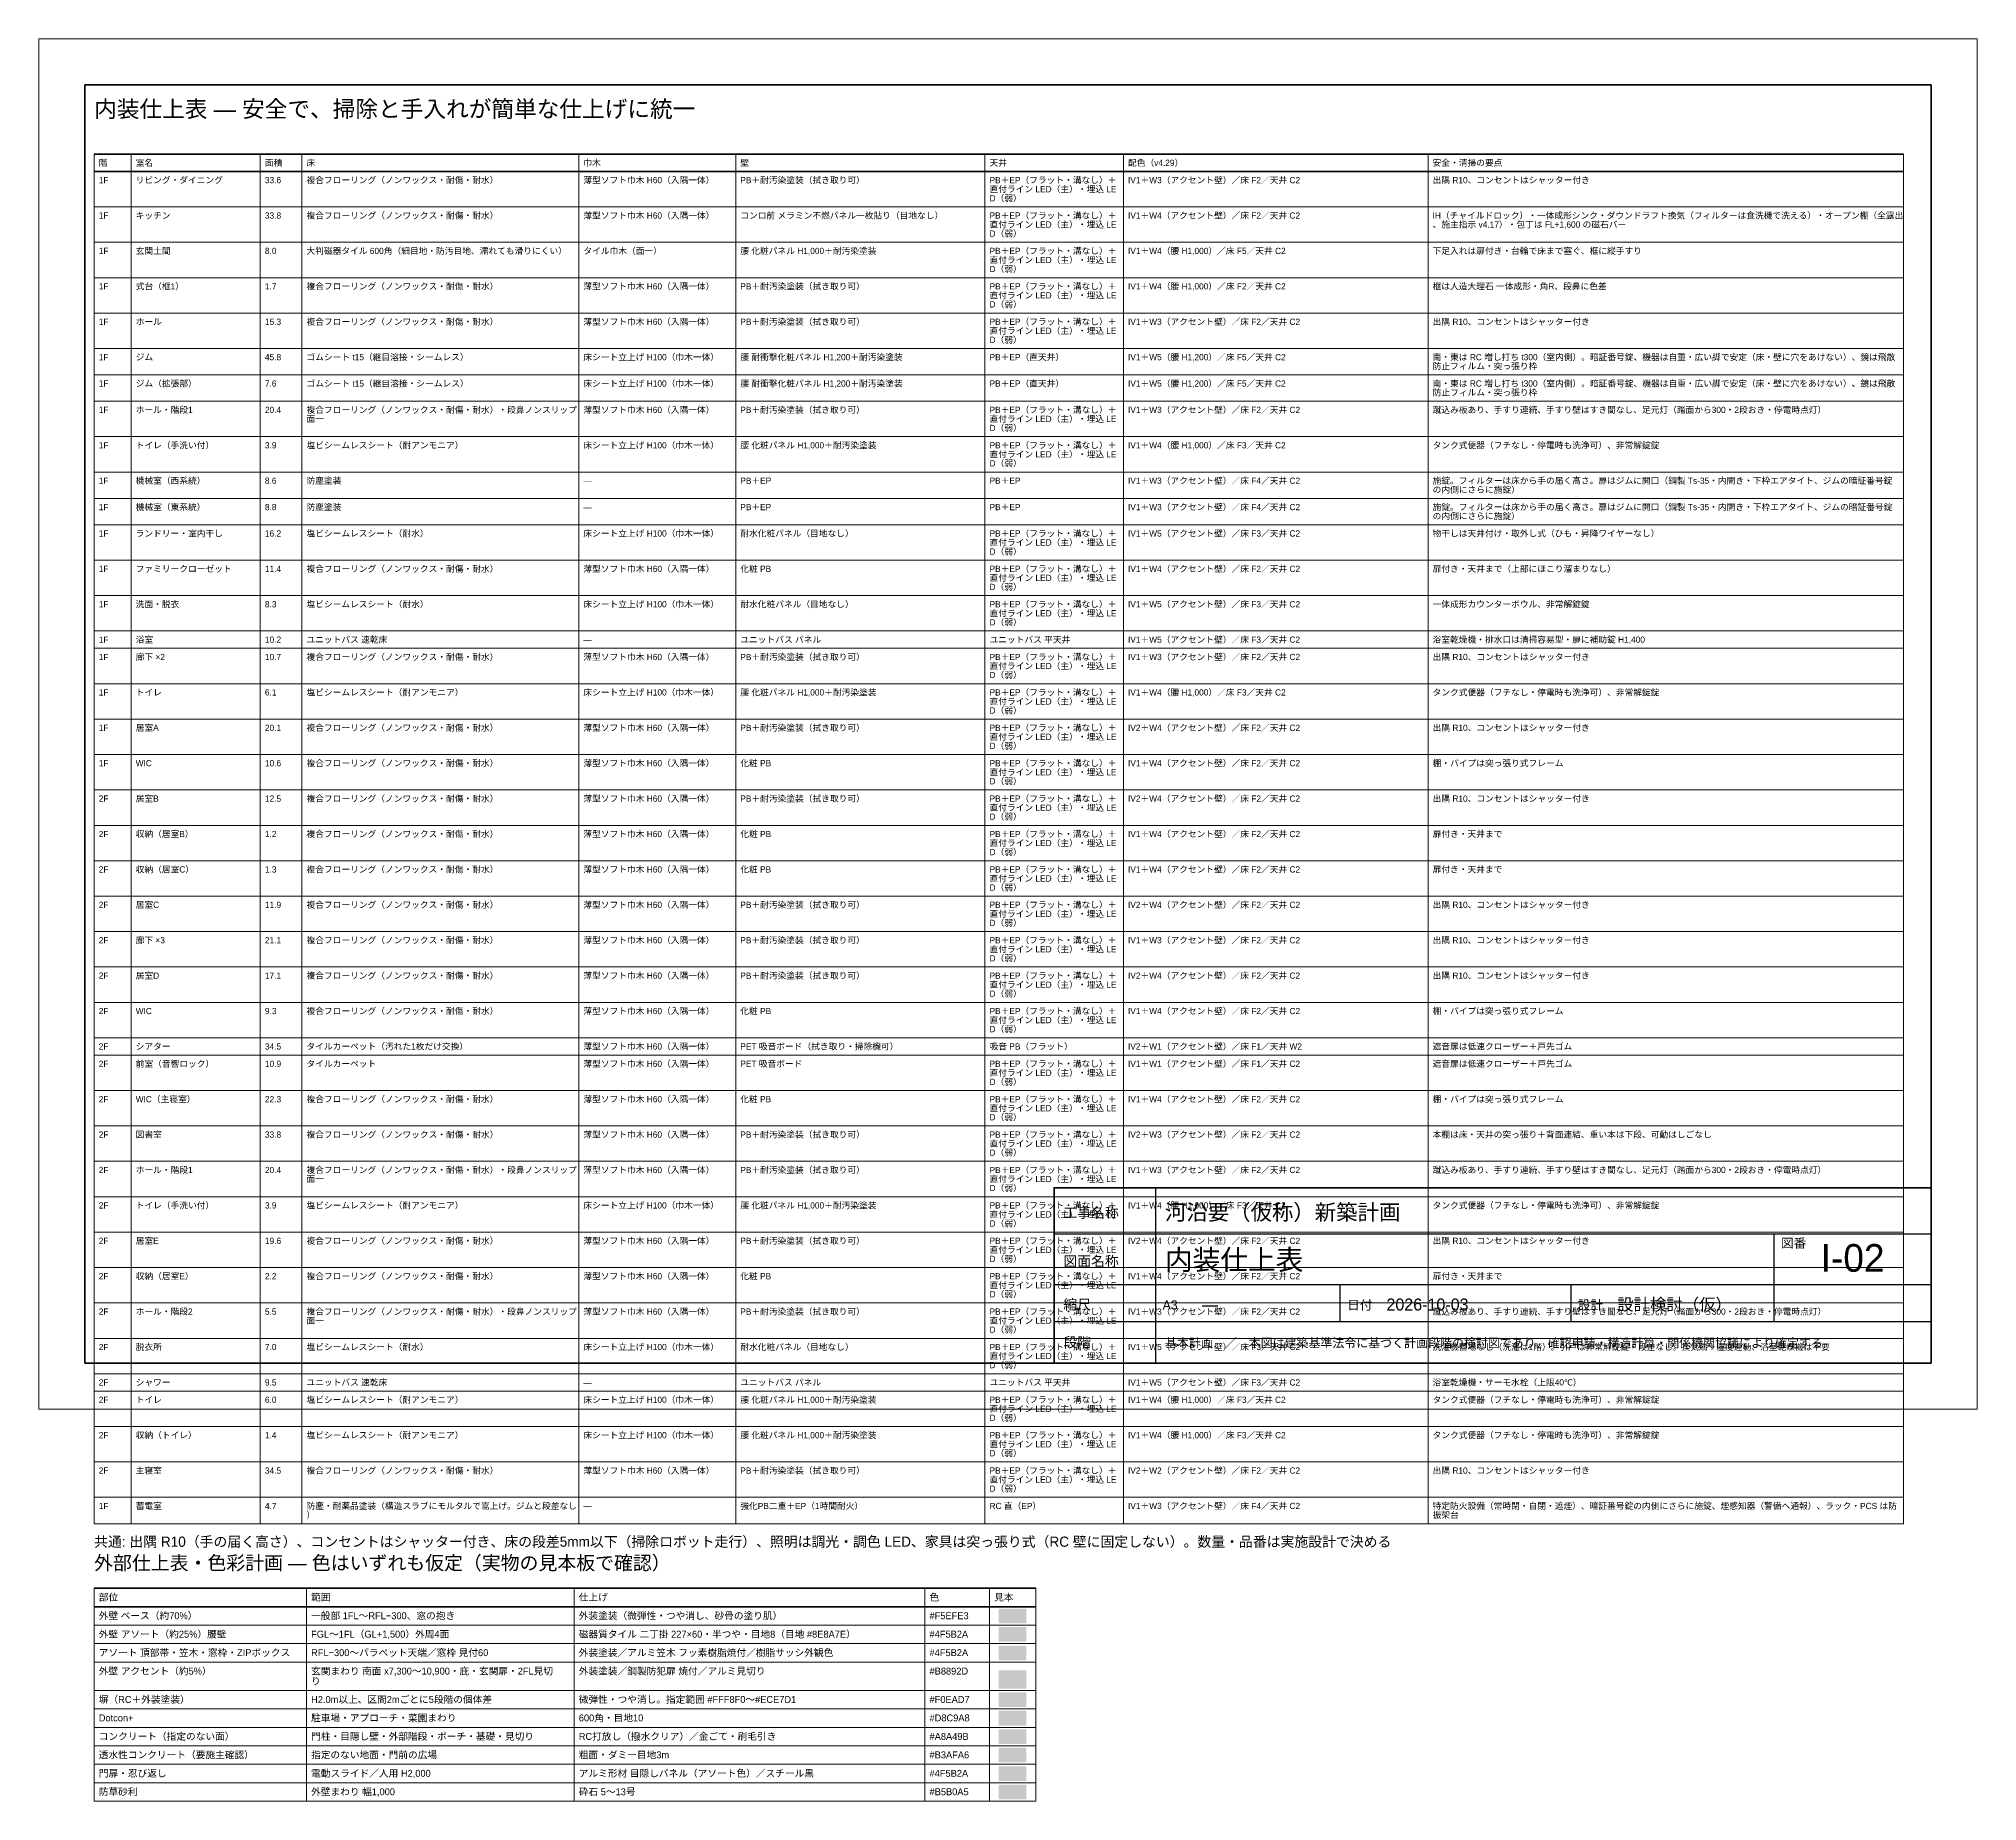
# Model space of a CAD drawing. Header units: millimetres. Extents: x 0 to 420, y -85 to 297.
import ezdxf
from ezdxf.enums import TextEntityAlignment as Align

# ---------------------------------------------------------------- set-up
doc = ezdxf.new("R2010")
doc.units = ezdxf.units.MM
doc.header["$LTSCALE"] = 0.5
for name, color, linetype, lineweight in [('A-COLOR', 8, 'Continuous', 9), ('A-TEXT', 7, 'Continuous', 18), ('G-FRAME', 7, 'Continuous', 70), ('G-TABLE', 7, 'Continuous', 18), ('G-TITLE', 7, 'Continuous', 25)]:
    doc.layers.add(name, color=color, linetype=linetype, lineweight=lineweight)
doc.styles.add('JP', font='ipag.ttf')

msp = doc.modelspace()

# ---------------------------------------------------------------- hatches: boundary and pattern name
at = {"layer": 'A-COLOR', "true_color": 0xf5efe3}
h = msp.add_hatch(color=8, dxfattribs=at)
h.dxf.hatch_style = 1
h.paths.add_polyline_path([(214, -46.3975), (214, -43.1975), (208, -43.1975), (208, -46.3975)])
at = {"layer": 'A-COLOR', "true_color": 0x4f5b2a}
h = msp.add_hatch(color=8, dxfattribs=at)
h.dxf.hatch_style = 1
h.paths.add_polyline_path([(214, -50.3975), (214, -47.1975), (208, -47.1975), (208, -50.3975)])
h = msp.add_hatch(color=8, dxfattribs=at)
h.dxf.hatch_style = 1
h.paths.add_polyline_path([(214, -54.3975), (214, -51.1975), (208, -51.1975), (208, -54.3975)])
at = {"layer": 'A-COLOR', "true_color": 0xb8892d}
h = msp.add_hatch(color=8, dxfattribs=at)
h.dxf.hatch_style = 1
h.paths.add_polyline_path([(214, -60.5475), (214, -56.5475), (208, -56.5475), (208, -60.5475)])
at = {"layer": 'A-COLOR', "true_color": 0xf0ead7}
h = msp.add_hatch(color=8, dxfattribs=at)
h.dxf.hatch_style = 1
h.paths.add_polyline_path([(214, -64.5475), (214, -61.3475), (208, -61.3475), (208, -64.5475)])
at = {"layer": 'A-COLOR', "true_color": 0xd8c9a8}
h = msp.add_hatch(color=8, dxfattribs=at)
h.dxf.hatch_style = 1
h.paths.add_polyline_path([(214, -68.5475), (214, -65.3475), (208, -65.3475), (208, -68.5475)])
at = {"layer": 'A-COLOR', "true_color": 0xa8a49b}
h = msp.add_hatch(color=8, dxfattribs=at)
h.dxf.hatch_style = 1
h.paths.add_polyline_path([(214, -72.5475), (214, -69.3475), (208, -69.3475), (208, -72.5475)])
at = {"layer": 'A-COLOR', "true_color": 0xb3afa6}
h = msp.add_hatch(color=8, dxfattribs=at)
h.dxf.hatch_style = 1
h.paths.add_polyline_path([(214, -76.5475), (214, -73.3475), (208, -73.3475), (208, -76.5475)])
at = {"layer": 'A-COLOR', "true_color": 0x4f5b2a}
h = msp.add_hatch(color=8, dxfattribs=at)
h.dxf.hatch_style = 1
h.paths.add_polyline_path([(214, -80.5475), (214, -77.3475), (208, -77.3475), (208, -80.5475)])
at = {"layer": 'A-COLOR', "true_color": 0xb5b0a5}
h = msp.add_hatch(color=8, dxfattribs=at)
h.dxf.hatch_style = 1
h.paths.add_polyline_path([(214, -84.5475), (214, -81.3475), (208, -81.3475), (208, -84.5475)])

# ---------------------------------------------------------------- linework, layer by layer
at = {"layer": 'G-FRAME', "lineweight": 0}
msp.add_lwpolyline([(0, 0), (420, 0), (420, 297), (0, 297)], close=True, dxfattribs=at)
at = {"layer": 'G-FRAME'}
msp.add_lwpolyline([(10, 10), (410, 10), (410, 287), (10, 287)], close=True, dxfattribs=at)
at = {"layer": 'G-TABLE', "lineweight": 35}
for points in [[(12, 272), (404, 272)], [(12, 268.2425), (404, 268.2425)], [(12, -38.7975), (216, -38.7975)], [(12, -42.7975), (216, -42.7975)]]:
    msp.add_lwpolyline(points, dxfattribs=at)
at = {"layer": 'G-TABLE'}
for points in [[(12, 272), (12, -24.7975)], [(20, 272), (20, -24.7975)], [(48, 272), (48, -24.7975)], [(57, 272), (57, -24.7975)], [(117, 272), (117, -24.7975)], [(151, 272), (151, -24.7975)], [(205, 272), (205, -24.7975)], [(235, 272), (235, -24.7975)], [(301, 272), (301, -24.7975)], [(404, 272), (404, -24.7975)], [(12, -38.7975), (12, -84.9475)], [(58, -38.7975), (58, -84.9475)], [(116, -38.7975), (116, -84.9475)], [(192, -38.7975), (192, -84.9475)], [(206, -38.7975), (206, -84.9475)], [(216, -38.7975), (216, -84.9475)]]:
    msp.add_lwpolyline(points, dxfattribs=at)
at = {"layer": 'G-TABLE', "lineweight": 18}
for points in [[(12, 260.57), (404, 260.57)], [(12, 252.8975), (404, 252.8975)], [(12, 245.225), (404, 245.225)], [(12, 237.5525), (404, 237.5525)], [(12, 229.88), (404, 229.88)], [(12, 224.165), (404, 224.165)], [(12, 218.45), (404, 218.45)], [(12, 210.7775), (404, 210.7775)], [(12, 203.105), (404, 203.105)], [(12, 197.39), (404, 197.39)], [(12, 191.675), (404, 191.675)], [(12, 184.0025), (404, 184.0025)], [(12, 176.33), (404, 176.33)], [(12, 168.6575), (404, 168.6575)], [(12, 164.9), (404, 164.9)], [(12, 157.2275), (404, 157.2275)], [(12, 149.555), (404, 149.555)], [(12, 141.8825), (404, 141.8825)], [(12, 134.21), (404, 134.21)], [(12, 126.5375), (404, 126.5375)], [(12, 118.865), (404, 118.865)], [(12, 111.1925), (404, 111.1925)], [(12, 103.52), (404, 103.52)], [(12, 95.8475), (404, 95.8475)], [(12, 88.175), (404, 88.175)], [(12, 80.5025), (404, 80.5025)], [(12, 76.745), (404, 76.745)], [(12, 69.0725), (404, 69.0725)], [(12, 61.4), (404, 61.4)], [(12, 53.7275), (404, 53.7275)], [(12, 46.055), (404, 46.055)], [(12, 38.3825), (404, 38.3825)], [(12, 30.71), (404, 30.71)], [(12, 23.0375), (404, 23.0375)], [(12, 15.365), (404, 15.365)], [(12, 7.6925), (404, 7.6925)], [(12, 3.935), (404, 3.935)], [(12, -3.7375), (404, -3.7375)], [(12, -11.41), (404, -11.41)], [(12, -19.0825), (404, -19.0825)], [(12, -24.7975), (404, -24.7975)], [(12, -46.7975), (216, -46.7975)], [(12, -50.7975), (216, -50.7975)], [(12, -54.7975), (216, -54.7975)], [(12, -60.9475), (216, -60.9475)], [(12, -64.9475), (216, -64.9475)], [(12, -68.9475), (216, -68.9475)], [(12, -72.9475), (216, -72.9475)], [(12, -76.9475), (216, -76.9475)], [(12, -80.9475), (216, -80.9475)], [(12, -84.9475), (216, -84.9475)]]:
    msp.add_lwpolyline(points, dxfattribs=at)
at = {"layer": 'G-TITLE'}
for p, q in [((242, 10), (242, 48)), ((220, 38), (410, 38)), ((376, 19), (376, 38)), ((220, 27), (410, 27)), ((242, 19), (242, 27)), ((282, 19), (282, 27)), ((332, 19), (332, 27)), ((220, 19), (410, 19))]:
    msp.add_line(p, q, dxfattribs=at)
at = {"layer": 'G-TITLE', "lineweight": 50}
msp.add_lwpolyline([(220, 10), (410, 10), (410, 48), (220, 48)], close=True, dxfattribs=at)

# ---------------------------------------------------------------- texts
at = {"layer": 'A-TEXT', "style": 'JP'}
for s, height, p in [('内装仕上表 — 安全で、掃除と手入れが簡単な仕上げに統一', 3.6, (12, 280)), ('階', 1.35, (13, 269.45)), ('室名', 1.35, (21, 269.45)), ('面積', 1.35, (49, 269.45)), ('床', 1.35, (58, 269.45)), ('巾木', 1.35, (118, 269.45)), ('壁', 1.35, (152, 269.45)), ('天井', 1.35, (206, 269.45)), ('配色（v4.29）', 1.35, (236, 269.45)), ('安全・清掃の要点', 1.35, (302, 269.45)), ('1F', 1.35, (13, 265.6925)), ('リビング・ダイニング', 1.35, (21, 265.6925)), ('33.6', 1.35, (49, 265.6925)), ('複合フローリング（ノンワックス・耐傷・耐水）', 1.35, (58, 265.6925)), ('薄型ソフト巾木 H60（入隅一体）', 1.35, (118, 265.6925)), ('PB＋耐汚染塗装（拭き取り可）', 1.35, (152, 265.6925)), ('直付ライン LED（主）・埋込 LE', 1.35, (206, 263.735)), ('PB＋EP（フラット・溝なし）＋', 1.35, (206, 265.6925)), ('IV1＋W3（アクセント壁）／床 F2／天井 C2', 1.35, (236, 265.6925)), ('出隅 R10、コンセントはシャッター付き', 1.35, (302, 265.6925)), ('D（弱）', 1.35, (206, 261.7775)), ('1F', 1.35, (13, 258.02)), ('キッチン', 1.35, (21, 258.02)), ('33.8', 1.35, (49, 258.02)), ('複合フローリング（ノンワックス・耐傷・耐水）', 1.35, (58, 258.02)), ('薄型ソフト巾木 H60（入隅一体）', 1.35, (118, 258.02)), ('コンロ前 メラミン不燃パネル一枚貼り（目地なし）', 1.35, (152, 258.02)), ('直付ライン LED（主）・埋込 LE', 1.35, (206, 256.0625)), ('PB＋EP（フラット・溝なし）＋', 1.35, (206, 258.02)), ('IV1＋W4（アクセント壁）／床 F2／天井 C2', 1.35, (236, 258.02)), ('、施主指示 v4.17）・包丁は FL+1,600 の磁石バー', 1.35, (302, 256.0625)), ('IH（チャイルドロック）・一体成形シンク・ダウンドラフト換気（フィルターは食洗機で洗える）・オープン棚（全露出', 1.35, (302, 258.02)), ('D（弱）', 1.35, (206, 254.105)), ('1F', 1.35, (13, 250.3475)), ('玄関土間', 1.35, (21, 250.3475)), ('8.0', 1.35, (49, 250.3475)), ('大判磁器タイル 600角（細目地・防汚目地、濡れても滑りにくい）', 1.35, (58, 250.3475)), ('タイル巾木（面一）', 1.35, (118, 250.3475)), ('腰 化粧パネル H1,000＋耐汚染塗装', 1.35, (152, 250.3475)), ('直付ライン LED（主）・埋込 LE', 1.35, (206, 248.39)), ('PB＋EP（フラット・溝なし）＋', 1.35, (206, 250.3475)), ('D（弱）', 1.35, (206, 246.4325)), ('IV1＋W4（腰 H1,000）／床 F5／天井 C2', 1.35, (236, 250.3475)), ('下足入れは扉付き・台輪で床まで塞ぐ、框に縦手すり', 1.35, (302, 250.3475)), ('1F', 1.35, (13, 242.675)), ('式台（框1）', 1.35, (21, 242.675)), ('1.7', 1.35, (49, 242.675)), ('複合フローリング（ノンワックス・耐傷・耐水）', 1.35, (58, 242.675)), ('薄型ソフト巾木 H60（入隅一体）', 1.35, (118, 242.675)), ('PB＋耐汚染塗装（拭き取り可）', 1.35, (152, 242.675)), ('PB＋EP（フラット・溝なし）＋', 1.35, (206, 242.675)), ('IV1＋W4（腰 H1,000）／床 F2／天井 C2', 1.35, (236, 242.675)), ('框は人造大理石 一体成形・角R、段鼻に色差', 1.35, (302, 242.675)), ('直付ライン LED（主）・埋込 LE', 1.35, (206, 240.7175)), ('D（弱）', 1.35, (206, 238.76)), ('1F', 1.35, (13, 235.0025)), ('ホール', 1.35, (21, 235.0025)), ('15.3', 1.35, (49, 235.0025)), ('複合フローリング（ノンワックス・耐傷・耐水）', 1.35, (58, 235.0025)), ('薄型ソフト巾木 H60（入隅一体）', 1.35, (118, 235.0025)), ('PB＋耐汚染塗装（拭き取り可）', 1.35, (152, 235.0025)), ('PB＋EP（フラット・溝なし）＋', 1.35, (206, 235.0025)), ('IV1＋W3（アクセント壁）／床 F2／天井 C2', 1.35, (236, 235.0025)), ('出隅 R10、コンセントはシャッター付き', 1.35, (302, 235.0025)), ('直付ライン LED（主）・埋込 LE', 1.35, (206, 233.045)), ('D（弱）', 1.35, (206, 231.0875)), ('1F', 1.35, (13, 227.33)), ('ジム', 1.35, (21, 227.33)), ('45.8', 1.35, (49, 227.33)), ('ゴムシート t15（継目溶接・シームレス）', 1.35, (58, 227.33)), ('床シート立上げ H100（巾木一体）', 1.35, (118, 227.33)), ('腰 耐衝撃化粧パネル H1,200＋耐汚染塗装', 1.35, (152, 227.33)), ('PB＋EP（直天井）', 1.35, (206, 227.33)), ('IV1＋W5（腰 H1,200）／床 F5／天井 C2', 1.35, (236, 227.33)), ('南・東は RC 増し打ち t300（室内側）。暗証番号錠、機器は自重・広い脚で安定（床・壁に穴をあけない）、鏡は飛散', 1.35, (302, 227.33)), ('防止フィルム・突っ張り枠', 1.35, (302, 225.3725)), ('1F', 1.35, (13, 221.615)), ('ジム（拡張部）', 1.35, (21, 221.615)), ('7.6', 1.35, (49, 221.615)), ('ゴムシート t15（継目溶接・シームレス）', 1.35, (58, 221.615)), ('床シート立上げ H100（巾木一体）', 1.35, (118, 221.615)), ('腰 耐衝撃化粧パネル H1,200＋耐汚染塗装', 1.35, (152, 221.615)), ('PB＋EP（直天井）', 1.35, (206, 221.615)), ('IV1＋W5（腰 H1,200）／床 F5／天井 C2', 1.35, (236, 221.615)), ('南・東は RC 増し打ち t300（室内側）。暗証番号錠、機器は自重・広い脚で安定（床・壁に穴をあけない）、鏡は飛散', 1.35, (302, 221.615)), ('防止フィルム・突っ張り枠', 1.35, (302, 219.6575)), ('1F', 1.35, (13, 215.9)), ('ホール・階段1', 1.35, (21, 215.9)), ('20.4', 1.35, (49, 215.9)), ('複合フローリング（ノンワックス・耐傷・耐水）・段鼻ノンスリップ', 1.35, (58, 215.9)), ('面一', 1.35, (58, 213.9425)), ('薄型ソフト巾木 H60（入隅一体）', 1.35, (118, 215.9)), ('PB＋耐汚染塗装（拭き取り可）', 1.35, (152, 215.9)), ('直付ライン LED（主）・埋込 LE', 1.35, (206, 213.9425)), ('PB＋EP（フラット・溝なし）＋', 1.35, (206, 215.9)), ('IV1＋W3（アクセント壁）／床 F2／天井 C2', 1.35, (236, 215.9)), ('蹴込み板あり、手すり連続、手すり壁はすき間なし、足元灯（踏面から300・2段おき・停電時点灯）', 1.35, (302, 215.9)), ('D（弱）', 1.35, (206, 211.985)), ('1F', 1.35, (13, 208.2275)), ('トイレ（手洗い付）', 1.35, (21, 208.2275)), ('3.9', 1.35, (49, 208.2275)), ('塩ビシームレスシート（耐アンモニア）', 1.35, (58, 208.2275)), ('床シート立上げ H100（巾木一体）', 1.35, (118, 208.2275)), ('腰 化粧パネル H1,000＋耐汚染塗装', 1.35, (152, 208.2275)), ('直付ライン LED（主）・埋込 LE', 1.35, (206, 206.27)), ('PB＋EP（フラット・溝なし）＋', 1.35, (206, 208.2275)), ('D（弱）', 1.35, (206, 204.3125)), ('IV1＋W4（腰 H1,000）／床 F3／天井 C2', 1.35, (236, 208.2275)), ('タンク式便器（フチなし・停電時も洗浄可）、非常解錠錠', 1.35, (302, 208.2275)), ('1F', 1.35, (13, 200.555)), ('機械室（西系統）', 1.35, (21, 200.555)), ('8.6', 1.35, (49, 200.555)), ('防塵塗装', 1.35, (58, 200.555)), ('PB＋EP', 1.35, (152, 200.555)), ('PB＋EP', 1.35, (206, 200.555)), ('IV1＋W3（アクセント壁）／床 F4／天井 C2', 1.35, (236, 200.555)), ('施錠。フィルターは床から手の届く高さ。扉はジムに開口（鋼製 Ts-35・内開き・下枠エアタイト、ジムの暗証番号錠', 1.35, (302, 200.555)), ('—', 1.35, (118, 200.555)), ('の内側にさらに施錠）', 1.35, (302, 198.5975)), ('1F', 1.35, (13, 194.84)), ('機械室（東系統）', 1.35, (21, 194.84)), ('8.8', 1.35, (49, 194.84)), ('防塵塗装', 1.35, (58, 194.84)), ('—', 1.35, (118, 194.84)), ('PB＋EP', 1.35, (152, 194.84)), ('PB＋EP', 1.35, (206, 194.84)), ('IV1＋W3（アクセント壁）／床 F4／天井 C2', 1.35, (236, 194.84)), ('施錠。フィルターは床から手の届く高さ。扉はジムに開口（鋼製 Ts-35・内開き・下枠エアタイト、ジムの暗証番号錠', 1.35, (302, 194.84)), ('の内側にさらに施錠）', 1.35, (302, 192.8825)), ('1F', 1.35, (13, 189.125)), ('ランドリー・室内干し', 1.35, (21, 189.125)), ('16.2', 1.35, (49, 189.125)), ('塩ビシームレスシート（耐水）', 1.35, (58, 189.125)), ('床シート立上げ H100（巾木一体）', 1.35, (118, 189.125)), ('耐水化粧パネル（目地なし）', 1.35, (152, 189.125)), ('PB＋EP（フラット・溝なし）＋', 1.35, (206, 189.125)), ('IV1＋W5（アクセント壁）／床 F3／天井 C2', 1.35, (236, 189.125)), ('物干しは天井付け・取外し式（ひも・昇降ワイヤーなし）', 1.35, (302, 189.125)), ('直付ライン LED（主）・埋込 LE', 1.35, (206, 187.1675)), ('D（弱）', 1.35, (206, 185.21)), ('1F', 1.35, (13, 181.4525)), ('ファミリークローゼット', 1.35, (21, 181.4525)), ('11.4', 1.35, (49, 181.4525)), ('複合フローリング（ノンワックス・耐傷・耐水）', 1.35, (58, 181.4525)), ('薄型ソフト巾木 H60（入隅一体）', 1.35, (118, 181.4525)), ('化粧 PB', 1.35, (152, 181.4525)), ('直付ライン LED（主）・埋込 LE', 1.35, (206, 179.495)), ('PB＋EP（フラット・溝なし）＋', 1.35, (206, 181.4525)), ('IV1＋W4（アクセント壁）／床 F2／天井 C2', 1.35, (236, 181.4525)), ('扉付き・天井まで（上部にほこり溜まりなし）', 1.35, (302, 181.4525)), ('D（弱）', 1.35, (206, 177.5375)), ('1F', 1.35, (13, 173.78)), ('洗面・脱衣', 1.35, (21, 173.78)), ('8.3', 1.35, (49, 173.78)), ('塩ビシームレスシート（耐水）', 1.35, (58, 173.78)), ('床シート立上げ H100（巾木一体）', 1.35, (118, 173.78)), ('耐水化粧パネル（目地なし）', 1.35, (152, 173.78)), ('直付ライン LED（主）・埋込 LE', 1.35, (206, 171.8225)), ('PB＋EP（フラット・溝なし）＋', 1.35, (206, 173.78)), ('IV1＋W5（アクセント壁）／床 F3／天井 C2', 1.35, (236, 173.78)), ('一体成形カウンターボウル、非常解錠錠', 1.35, (302, 173.78)), ('D（弱）', 1.35, (206, 169.865)), ('1F', 1.35, (13, 166.1075)), ('廊下 ×2', 1.35, (21, 162.35)), ('浴室', 1.35, (21, 166.1075)), ('10.2', 1.35, (49, 166.1075)), ('複合フローリング（ノンワックス・耐傷・耐水）', 1.35, (58, 162.35)), ('ユニットバス 速乾床', 1.35, (58, 166.1075)), ('—', 1.35, (118, 166.1075)), ('薄型ソフト巾木 H60（入隅一体）', 1.35, (118, 162.35)), ('ユニットバス パネル', 1.35, (152, 166.1075)), ('PB＋耐汚染塗装（拭き取り可）', 1.35, (152, 162.35)), ('ユニットバス 平天井', 1.35, (206, 166.1075)), ('PB＋EP（フラット・溝なし）＋', 1.35, (206, 162.35)), ('IV1＋W5（アクセント壁）／床 F3／天井 C2', 1.35, (236, 166.1075)), ('IV1＋W3（アクセント壁）／床 F2／天井 C2', 1.35, (236, 162.35)), ('浴室乾燥機・排水口は清掃容易型・扉に補助錠 H1,400', 1.35, (302, 166.1075)), ('出隅 R10、コンセントはシャッター付き', 1.35, (302, 162.35)), ('1F', 1.35, (13, 162.35)), ('10.7', 1.35, (49, 162.35)), ('直付ライン LED（主）・埋込 LE', 1.35, (206, 160.3925)), ('D（弱）', 1.35, (206, 158.435)), ('1F', 1.35, (13, 154.6775)), ('トイレ', 1.35, (21, 154.6775)), ('6.1', 1.35, (49, 154.6775)), ('塩ビシームレスシート（耐アンモニア）', 1.35, (58, 154.6775)), ('床シート立上げ H100（巾木一体）', 1.35, (118, 154.6775)), ('腰 化粧パネル H1,000＋耐汚染塗装', 1.35, (152, 154.6775)), ('PB＋EP（フラット・溝なし）＋', 1.35, (206, 154.6775)), ('IV1＋W4（腰 H1,000）／床 F3／天井 C2', 1.35, (236, 154.6775)), ('タンク式便器（フチなし・停電時も洗浄可）、非常解錠錠', 1.35, (302, 154.6775)), ('直付ライン LED（主）・埋込 LE', 1.35, (206, 152.72)), ('D（弱）', 1.35, (206, 150.7625)), ('1F', 1.35, (13, 147.005)), ('居室A', 1.35, (21, 147.005)), ('20.1', 1.35, (49, 147.005)), ('複合フローリング（ノンワックス・耐傷・耐水）', 1.35, (58, 147.005)), ('薄型ソフト巾木 H60（入隅一体）', 1.35, (118, 147.005)), ('PB＋耐汚染塗装（拭き取り可）', 1.35, (152, 147.005)), ('PB＋EP（フラット・溝なし）＋', 1.35, (206, 147.005)), ('IV2＋W4（アクセント壁）／床 F2／天井 C2', 1.35, (236, 147.005)), ('出隅 R10、コンセントはシャッター付き', 1.35, (302, 147.005)), ('直付ライン LED（主）・埋込 LE', 1.35, (206, 145.0475)), ('D（弱）', 1.35, (206, 143.09)), ('1F', 1.35, (13, 139.3325)), ('WIC', 1.35, (21, 139.3325)), ('10.6', 1.35, (49, 139.3325)), ('複合フローリング（ノンワックス・耐傷・耐水）', 1.35, (58, 139.3325)), ('薄型ソフト巾木 H60（入隅一体）', 1.35, (118, 139.3325)), ('化粧 PB', 1.35, (152, 139.3325)), ('直付ライン LED（主）・埋込 LE', 1.35, (206, 137.375)), ('PB＋EP（フラット・溝なし）＋', 1.35, (206, 139.3325)), ('IV1＋W4（アクセント壁）／床 F2／天井 C2', 1.35, (236, 139.3325)), ('棚・パイプは突っ張り式フレーム', 1.35, (302, 139.3325)), ('D（弱）', 1.35, (206, 135.4175)), ('2F', 1.35, (13, 131.66)), ('居室B', 1.35, (21, 131.66)), ('12.5', 1.35, (49, 131.66)), ('複合フローリング（ノンワックス・耐傷・耐水）', 1.35, (58, 131.66)), ('薄型ソフト巾木 H60（入隅一体）', 1.35, (118, 131.66)), ('PB＋耐汚染塗装（拭き取り可）', 1.35, (152, 131.66)), ('直付ライン LED（主）・埋込 LE', 1.35, (206, 129.7025)), ('PB＋EP（フラット・溝なし）＋', 1.35, (206, 131.66)), ('IV2＋W4（アクセント壁）／床 F2／天井 C2', 1.35, (236, 131.66)), ('出隅 R10、コンセントはシャッター付き', 1.35, (302, 131.66)), ('D（弱）', 1.35, (206, 127.745)), ('2F', 1.35, (13, 123.9875)), ('収納（居室B）', 1.35, (21, 123.9875)), ('1.2', 1.35, (49, 123.9875)), ('複合フローリング（ノンワックス・耐傷・耐水）', 1.35, (58, 123.9875)), ('薄型ソフト巾木 H60（入隅一体）', 1.35, (118, 123.9875)), ('化粧 PB', 1.35, (152, 123.9875)), ('直付ライン LED（主）・埋込 LE', 1.35, (206, 122.03)), ('PB＋EP（フラット・溝なし）＋', 1.35, (206, 123.9875)), ('IV1＋W4（アクセント壁）／床 F2／天井 C2', 1.35, (236, 123.9875)), ('扉付き・天井まで', 1.35, (302, 123.9875)), ('2F', 1.35, (13, 116.315)), ('収納（居室C）', 1.35, (21, 116.315)), ('1.3', 1.35, (49, 116.315)), ('複合フローリング（ノンワックス・耐傷・耐水）', 1.35, (58, 116.315)), ('薄型ソフト巾木 H60（入隅一体）', 1.35, (118, 116.315)), ('化粧 PB', 1.35, (152, 116.315)), ('D（弱）', 1.35, (206, 120.0725)), ('PB＋EP（フラット・溝なし）＋', 1.35, (206, 116.315)), ('IV1＋W4（アクセント壁）／床 F2／天井 C2', 1.35, (236, 116.315)), ('扉付き・天井まで', 1.35, (302, 116.315)), ('直付ライン LED（主）・埋込 LE', 1.35, (206, 114.3575)), ('D（弱）', 1.35, (206, 112.4)), ('2F', 1.35, (13, 108.6425)), ('居室C', 1.35, (21, 108.6425)), ('11.9', 1.35, (49, 108.6425)), ('複合フローリング（ノンワックス・耐傷・耐水）', 1.35, (58, 108.6425)), ('薄型ソフト巾木 H60（入隅一体）', 1.35, (118, 108.6425)), ('PB＋耐汚染塗装（拭き取り可）', 1.35, (152, 108.6425)), ('PB＋EP（フラット・溝なし）＋', 1.35, (206, 108.6425)), ('IV2＋W4（アクセント壁）／床 F2／天井 C2', 1.35, (236, 108.6425)), ('出隅 R10、コンセントはシャッター付き', 1.35, (302, 108.6425)), ('直付ライン LED（主）・埋込 LE', 1.35, (206, 106.685)), ('D（弱）', 1.35, (206, 104.7275)), ('2F', 1.35, (13, 100.97)), ('廊下 ×3', 1.35, (21, 100.97)), ('21.1', 1.35, (49, 100.97)), ('複合フローリング（ノンワックス・耐傷・耐水）', 1.35, (58, 100.97)), ('薄型ソフト巾木 H60（入隅一体）', 1.35, (118, 100.97)), ('PB＋耐汚染塗装（拭き取り可）', 1.35, (152, 100.97)), ('PB＋EP（フラット・溝なし）＋', 1.35, (206, 100.97)), ('IV1＋W3（アクセント壁）／床 F2／天井 C2', 1.35, (236, 100.97)), ('出隅 R10、コンセントはシャッター付き', 1.35, (302, 100.97)), ('直付ライン LED（主）・埋込 LE', 1.35, (206, 99.0125)), ('D（弱）', 1.35, (206, 97.055)), ('2F', 1.35, (13, 93.2975)), ('居室D', 1.35, (21, 93.2975)), ('17.1', 1.35, (49, 93.2975)), ('複合フローリング（ノンワックス・耐傷・耐水）', 1.35, (58, 93.2975)), ('薄型ソフト巾木 H60（入隅一体）', 1.35, (118, 93.2975)), ('PB＋耐汚染塗装（拭き取り可）', 1.35, (152, 93.2975)), ('直付ライン LED（主）・埋込 LE', 1.35, (206, 91.34)), ('PB＋EP（フラット・溝なし）＋', 1.35, (206, 93.2975)), ('IV2＋W4（アクセント壁）／床 F2／天井 C2', 1.35, (236, 93.2975)), ('出隅 R10、コンセントはシャッター付き', 1.35, (302, 93.2975)), ('D（弱）', 1.35, (206, 89.3825)), ('2F', 1.35, (13, 85.625)), ('WIC', 1.35, (21, 85.625)), ('9.3', 1.35, (49, 85.625)), ('複合フローリング（ノンワックス・耐傷・耐水）', 1.35, (58, 85.625)), ('薄型ソフト巾木 H60（入隅一体）', 1.35, (118, 85.625)), ('化粧 PB', 1.35, (152, 85.625)), ('直付ライン LED（主）・埋込 LE', 1.35, (206, 83.6675)), ('PB＋EP（フラット・溝なし）＋', 1.35, (206, 85.625)), ('IV1＋W4（アクセント壁）／床 F2／天井 C2', 1.35, (236, 85.625)), ('棚・パイプは突っ張り式フレーム', 1.35, (302, 85.625)), ('D（弱）', 1.35, (206, 81.71)), ('2F', 1.35, (13, 77.9525)), ('前室（音響ロック）', 1.35, (21, 74.195)), ('シアター', 1.35, (21, 77.9525)), ('34.5', 1.35, (49, 77.9525)), ('タイルカーペット（汚れた1枚だけ交換）', 1.35, (58, 77.9525)), ('タイルカーペット', 1.35, (58, 74.195)), ('薄型ソフト巾木 H60（入隅一体）', 1.35, (118, 77.9525)), ('薄型ソフト巾木 H60（入隅一体）', 1.35, (118, 74.195)), ('PET 吸音ボード（拭き取り・掃除機可）', 1.35, (152, 77.9525)), ('PET 吸音ボード', 1.35, (152, 74.195)), ('吸音 PB（フラット）', 1.35, (206, 77.9525)), ('PB＋EP（フラット・溝なし）＋', 1.35, (206, 74.195)), ('IV2＋W1（アクセント壁）／床 F1／天井 W2', 1.35, (236, 77.9525)), ('IV1＋W1（アクセント壁）／床 F1／天井 C2', 1.35, (236, 74.195)), ('遮音扉は低速クローザー＋戸先ゴム', 1.35, (302, 77.9525)), ('遮音扉は低速クローザー＋戸先ゴム', 1.35, (302, 74.195)), ('2F', 1.35, (13, 74.195)), ('10.9', 1.35, (49, 74.195)), ('直付ライン LED（主）・埋込 LE', 1.35, (206, 72.2375)), ('D（弱）', 1.35, (206, 70.28)), ('2F', 1.35, (13, 66.5225)), ('WIC（主寝室）', 1.35, (21, 66.5225)), ('22.3', 1.35, (49, 66.5225)), ('複合フローリング（ノンワックス・耐傷・耐水）', 1.35, (58, 66.5225)), ('薄型ソフト巾木 H60（入隅一体）', 1.35, (118, 66.5225)), ('化粧 PB', 1.35, (152, 66.5225)), ('PB＋EP（フラット・溝なし）＋', 1.35, (206, 66.5225)), ('IV1＋W4（アクセント壁）／床 F2／天井 C2', 1.35, (236, 66.5225)), ('棚・パイプは突っ張り式フレーム', 1.35, (302, 66.5225)), ('直付ライン LED（主）・埋込 LE', 1.35, (206, 64.565)), ('D（弱）', 1.35, (206, 62.6075)), ('2F', 1.35, (13, 58.85)), ('図書室', 1.35, (21, 58.85)), ('33.8', 1.35, (49, 58.85)), ('複合フローリング（ノンワックス・耐傷・耐水）', 1.35, (58, 58.85)), ('薄型ソフト巾木 H60（入隅一体）', 1.35, (118, 58.85)), ('PB＋耐汚染塗装（拭き取り可）', 1.35, (152, 58.85)), ('PB＋EP（フラット・溝なし）＋', 1.35, (206, 58.85)), ('IV2＋W3（アクセント壁）／床 F2／天井 C2', 1.35, (236, 58.85)), ('本棚は床・天井の突っ張り＋背面連結、重い本は下段、可動はしごなし', 1.35, (302, 58.85)), ('直付ライン LED（主）・埋込 LE', 1.35, (206, 56.8925)), ('D（弱）', 1.35, (206, 54.935)), ('2F', 1.35, (13, 51.1775)), ('ホール・階段1', 1.35, (21, 51.1775)), ('20.4', 1.35, (49, 51.1775)), ('複合フローリング（ノンワックス・耐傷・耐水）・段鼻ノンスリップ', 1.35, (58, 51.1775)), ('面一', 1.35, (58, 49.22)), ('薄型ソフト巾木 H60（入隅一体）', 1.35, (118, 51.1775)), ('PB＋耐汚染塗装（拭き取り可）', 1.35, (152, 51.1775)), ('直付ライン LED（主）・埋込 LE', 1.35, (206, 49.22)), ('PB＋EP（フラット・溝なし）＋', 1.35, (206, 51.1775)), ('IV1＋W3（アクセント壁）／床 F2／天井 C2', 1.35, (236, 51.1775)), ('蹴込み板あり、手すり連続、手すり壁はすき間なし、足元灯（踏面から300・2段おき・停電時点灯）', 1.35, (302, 51.1775)), ('D（弱）', 1.35, (206, 47.2625)), ('2F', 1.35, (13, 43.505)), ('トイレ（手洗い付）', 1.35, (21, 43.505)), ('3.9', 1.35, (49, 43.505)), ('塩ビシームレスシート（耐アンモニア）', 1.35, (58, 43.505)), ('床シート立上げ H100（巾木一体）', 1.35, (118, 43.505)), ('腰 化粧パネル H1,000＋耐汚染塗装', 1.35, (152, 43.505)), ('直付ライン LED（主）・埋込 LE', 1.35, (206, 41.5475)), ('PB＋EP（フラット・溝なし）＋', 1.35, (206, 43.505)), ('IV1＋W4（腰 H1,000）／床 F3／天井 C2', 1.35, (236, 43.505)), ('タンク式便器（フチなし・停電時も洗浄可）、非常解錠錠', 1.35, (302, 43.505)), ('D（弱）', 1.35, (206, 39.59)), ('2F', 1.35, (13, 35.8325)), ('居室E', 1.35, (21, 35.8325)), ('19.6', 1.35, (49, 35.8325)), ('複合フローリング（ノンワックス・耐傷・耐水）', 1.35, (58, 35.8325)), ('薄型ソフト巾木 H60（入隅一体）', 1.35, (118, 35.8325)), ('PB＋耐汚染塗装（拭き取り可）', 1.35, (152, 35.8325)), ('直付ライン LED（主）・埋込 LE', 1.35, (206, 33.875)), ('PB＋EP（フラット・溝なし）＋', 1.35, (206, 35.8325)), ('IV2＋W4（アクセント壁）／床 F2／天井 C2', 1.35, (236, 35.8325)), ('出隅 R10、コンセントはシャッター付き', 1.35, (302, 35.8325)), ('2F', 1.35, (13, 28.16)), ('収納（居室E）', 1.35, (21, 28.16)), ('2.2', 1.35, (49, 28.16)), ('複合フローリング（ノンワックス・耐傷・耐水）', 1.35, (58, 28.16)), ('薄型ソフト巾木 H60（入隅一体）', 1.35, (118, 28.16)), ('化粧 PB', 1.35, (152, 28.16)), ('D（弱）', 1.35, (206, 31.9175)), ('PB＋EP（フラット・溝なし）＋', 1.35, (206, 28.16)), ('IV1＋W4（アクセント壁）／床 F2／天井 C2', 1.35, (236, 28.16)), ('扉付き・天井まで', 1.35, (302, 28.16)), ('直付ライン LED（主）・埋込 LE', 1.35, (206, 26.2025)), ('D（弱）', 1.35, (206, 24.245)), ('2F', 1.35, (13, 20.4875)), ('ホール・階段2', 1.35, (21, 20.4875)), ('5.5', 1.35, (49, 20.4875)), ('複合フローリング（ノンワックス・耐傷・耐水）・段鼻ノンスリップ', 1.35, (58, 20.4875)), ('薄型ソフト巾木 H60（入隅一体）', 1.35, (118, 20.4875)), ('PB＋耐汚染塗装（拭き取り可）', 1.35, (152, 20.4875)), ('PB＋EP（フラット・溝なし）＋', 1.35, (206, 20.4875)), ('IV1＋W3（アクセント壁）／床 F2／天井 C2', 1.35, (236, 20.4875)), ('蹴込み板あり、手すり連続、手すり壁はすき間なし、足元灯（踏面から300・2段おき・停電時点灯）', 1.35, (302, 20.4875)), ('面一', 1.35, (58, 18.53)), ('直付ライン LED（主）・埋込 LE', 1.35, (206, 18.53)), ('D（弱）', 1.35, (206, 16.5725)), ('2F', 1.35, (13, 12.815)), ('脱衣所', 1.35, (21, 12.815)), ('7.0', 1.35, (49, 12.815)), ('塩ビシームレスシート（耐水）', 1.35, (58, 12.815)), ('床シート立上げ H100（巾木一体）', 1.35, (118, 12.815)), ('耐水化粧パネル（目地なし）', 1.35, (152, 12.815)), ('PB＋EP（フラット・溝なし）＋', 1.35, (206, 12.815)), ('IV1＋W5（アクセント壁）／床 F3／天井 C2', 1.35, (236, 12.815)), ('洗濯機置場なし（洗濯は1階）。引戸は非常解錠錠・段差なし。換気扇＋湿度連動、浴室乾燥機は不要', 1.35, (302, 12.815)), ('直付ライン LED（主）・埋込 LE', 1.35, (206, 10.8575)), ('D（弱）', 1.35, (206, 8.9)), ('2F', 1.35, (13, 5.1425)), ('シャワー', 1.35, (21, 5.1425)), ('9.5', 1.35, (49, 5.1425)), ('ユニットバス 速乾床', 1.35, (58, 5.1425)), ('—', 1.35, (118, 5.1425)), ('ユニットバス パネル', 1.35, (152, 5.1425)), ('ユニットバス 平天井', 1.35, (206, 5.1425)), ('IV1＋W5（アクセント壁）／床 F3／天井 C2', 1.35, (236, 5.1425)), ('浴室乾燥機・サーモ水栓（上限40℃）', 1.35, (302, 5.1425)), ('2F', 1.35, (13, 1.385)), ('トイレ', 1.35, (21, 1.385)), ('6.0', 1.35, (49, 1.385)), ('塩ビシームレスシート（耐アンモニア）', 1.35, (58, 1.385)), ('床シート立上げ H100（巾木一体）', 1.35, (118, 1.385)), ('腰 化粧パネル H1,000＋耐汚染塗装', 1.35, (152, 1.385)), ('直付ライン LED（主）・埋込 LE', 1.35, (206, -0.5725)), ('PB＋EP（フラット・溝なし）＋', 1.35, (206, 1.385)), ('IV1＋W4（腰 H1,000）／床 F3／天井 C2', 1.35, (236, 1.385)), ('タンク式便器（フチなし・停電時も洗浄可）、非常解錠錠', 1.35, (302, 1.385)), ('D（弱）', 1.35, (206, -2.53)), ('2F', 1.35, (13, -6.2875)), ('収納（トイレ）', 1.35, (21, -6.2875)), ('1.4', 1.35, (49, -6.2875)), ('塩ビシームレスシート（耐アンモニア）', 1.35, (58, -6.2875)), ('床シート立上げ H100（巾木一体）', 1.35, (118, -6.2875)), ('腰 化粧パネル H1,000＋耐汚染塗装', 1.35, (152, -6.2875)), ('直付ライン LED（主）・埋込 LE', 1.35, (206, -8.245)), ('PB＋EP（フラット・溝なし）＋', 1.35, (206, -6.2875)), ('IV1＋W4（腰 H1,000）／床 F3／天井 C2', 1.35, (236, -6.2875)), ('タンク式便器（フチなし・停電時も洗浄可）、非常解錠錠', 1.35, (302, -6.2875)), ('2F', 1.35, (13, -13.96)), ('主寝室', 1.35, (21, -13.96)), ('34.5', 1.35, (49, -13.96)), ('複合フローリング（ノンワックス・耐傷・耐水）', 1.35, (58, -13.96)), ('薄型ソフト巾木 H60（入隅一体）', 1.35, (118, -13.96)), ('PB＋耐汚染塗装（拭き取り可）', 1.35, (152, -13.96)), ('D（弱）', 1.35, (206, -10.2025)), ('PB＋EP（フラット・溝なし）＋', 1.35, (206, -13.96)), ('IV2＋W2（アクセント壁）／床 F2／天井 C2', 1.35, (236, -13.96)), ('出隅 R10、コンセントはシャッター付き', 1.35, (302, -13.96)), ('直付ライン LED（主）・埋込 LE', 1.35, (206, -15.9175)), ('D（弱）', 1.35, (206, -17.875)), ('1F', 1.35, (13, -21.6325)), ('蓄電室', 1.35, (21, -21.6325)), ('4.7', 1.35, (49, -21.6325)), ('防塵・耐薬品塗装（構造スラブにモルタルで嵩上げ。ジムと段差なし', 1.35, (58, -21.6325)), ('強化PB二重＋EP（1時間耐火）', 1.35, (152, -21.6325)), ('RC 直（EP）', 1.35, (206, -21.6325)), ('IV1＋W3（アクセント壁）／床 F4／天井 C2', 1.35, (236, -21.6325)), ('特定防火設備（常時閉・自閉・遮煙）、暗証番号錠の内側にさらに施錠、煙感知器（警備へ通報）、ラック・PCS は防', 1.35, (302, -21.6325)), ('）', 1.35, (58, -23.59)), ('—', 1.35, (118, -21.6325)), ('振架台', 1.35, (302, -23.59)), ('共通: 出隅 R10（手の届く高さ）、コンセントはシャッター付き、床の段差5mm以下（掃除ロボット走行）、照明は調光・調色 LED、家具は突っ張り式（RC 壁に固定しない）。数量・品番は実施設計で決める', 2.2, (12, -29.7975)), ('外部仕上表・色彩計画 — 色はいずれも仮定（実物の見本板で確認）', 3, (12, -34.7975)), ('部位', 1.5, (13, -41.4975)), ('範囲', 1.5, (59, -41.4975)), ('仕上げ', 1.5, (117, -41.4975)), ('色', 1.5, (193, -41.4975)), ('見本', 1.5, (207, -41.4975)), ('外壁 ベース（約70%）', 1.5, (13, -45.4975)), ('一般部 1FL〜RFL−300、窓の抱き', 1.5, (59, -45.4975)), ('外装塗装（微弾性・つや消し、砂骨の塗り肌）', 1.5, (117, -45.4975)), ('#F5EFE3', 1.5, (193, -45.4975)), ('外壁 アソート（約25%）腰壁', 1.5, (13, -49.4975)), ('FGL〜1FL（GL+1,500）外周4面', 1.5, (59, -49.4975)), ('磁器質タイル 二丁掛 227×60・半つや・目地8（目地 #8E8A7E）', 1.5, (117, -49.4975)), ('#4F5B2A', 1.5, (193, -49.4975)), ('アソート 頂部帯・笠木・窓枠・ZIPボックス', 1.5, (13, -53.4975)), ('RFL−300〜パラペット天端／窓枠 見付60', 1.5, (59, -53.4975)), ('外装塗装／アルミ笠木 フッ素樹脂焼付／樹脂サッシ外観色', 1.5, (117, -53.4975)), ('#4F5B2A', 1.5, (193, -53.4975)), ('外壁 アクセント（約5%）', 1.5, (13, -57.4975)), ('玄関まわり 南面 x7,300〜10,900・庇・玄関扉・2FL見切', 1.5, (59, -57.4975)), ('り', 1.5, (59, -59.6725)), ('外装塗装／鋼製防犯扉 焼付／アルミ見切り', 1.5, (117, -57.4975)), ('#B8892D', 1.5, (193, -57.4975)), ('塀（RC＋外装塗装）', 1.5, (13, -63.6475)), ('H2.0m以上、区間2mごとに5段階の個体差', 1.5, (59, -63.6475)), ('微弾性・つや消し。指定範囲 #FFF8F0〜#ECE7D1', 1.5, (117, -63.6475)), ('#F0EAD7', 1.5, (193, -63.6475)), ('Dotcon+', 1.5, (13, -67.6475)), ('駐車場・アプローチ・菜園まわり', 1.5, (59, -67.6475)), ('600角・目地10', 1.5, (117, -67.6475)), ('#D8C9A8', 1.5, (193, -67.6475)), ('コンクリート（指定のない面）', 1.5, (13, -71.6475)), ('門柱・目隠し壁・外部階段・ポーチ・基礎・見切り', 1.5, (59, -71.6475)), ('RC打放し（撥水クリア）／金ごて・刷毛引き', 1.5, (117, -71.6475)), ('#A8A49B', 1.5, (193, -71.6475)), ('透水性コンクリート（要施主確認）', 1.5, (13, -75.6475)), ('指定のない地面・門前の広場', 1.5, (59, -75.6475)), ('粗面・ダミー目地3m', 1.5, (117, -75.6475)), ('#B3AFA6', 1.5, (193, -75.6475)), ('門扉・忍び返し', 1.5, (13, -79.6475)), ('電動スライド／人用 H2,000', 1.5, (59, -79.6475)), ('アルミ形材 目隠しパネル（アソート色）／スチール黒', 1.5, (117, -79.6475)), ('#4F5B2A', 1.5, (193, -79.6475)), ('防草砂利', 1.5, (13, -83.6475)), ('外壁まわり 幅1,000', 1.5, (59, -83.6475)), ('砕石 5〜13号', 1.5, (117, -83.6475)), ('#B5B0A5', 1.5, (193, -83.6475))]:
    msp.add_text(s, height=height, dxfattribs=at).set_placement(p)
at = {"layer": 'G-TITLE', "style": 'JP'}
for s, height, p in [('工事名称', 2.2, (222, 41.5)), ('河沿要（仮称）新築計画', 3.4, (244, 41)), ('内装仕上表', 4.4, (244, 30.2)), ('図番', 2, (377.5, 35)), ('図面名称', 2.2, (222, 31)), ('縮尺', 2.2, (222, 21.6)), ('A3', 2, (243.5, 21.6)), ('—', 2.6, (252, 21.4)), ('日付', 2, (283.5, 21.6)), ('2026-10-03', 2.6, (292, 21.4)), ('設計', 2, (333.5, 21.6)), ('設計検討（仮）', 2.6, (342, 21.4)), ('段階', 2.2, (222, 13.4)), ('基本計画\u3000／\u3000本図は建築基準法令に基づく計画段階の検討図であり、確認申請・構造計算・関係機関協議により確定する', 1.9, (244, 13.4))]:
    msp.add_text(s, height=height, dxfattribs=at).set_placement(p)
msp.add_text('I-02', height=6, dxfattribs=at).set_placement((393, 28), align=Align.BOTTOM_CENTER)

doc.saveas('drawing.dxf')
